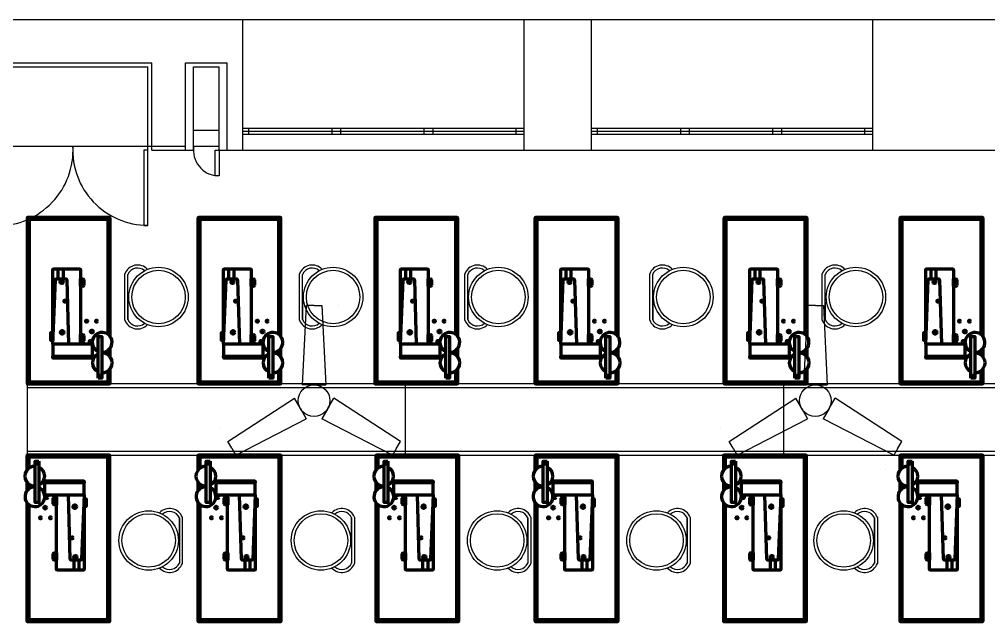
# Model space of a CAD drawing. Header units: inches. Extents: x 9 to 1504, y -309 to 662.
# Drawn here: x 134.3 to 378.9, y -131.1 to 20.9 of the extents above; entities that cross this region are included whole.
import ezdxf

# ---------------------------------------------------------------- set-up
doc = ezdxf.new("R2010")
doc.units = ezdxf.units.IN
doc.header["$MEASUREMENT"] = 0
for name, color, linetype in [('center table', 30, 'Continuous'), ('chairs', 100, 'Continuous'), ('fans', 210, 'Continuous'), ('machines', 21, 'Continuous'), ('outer wall', 10, 'Continuous')]:
    doc.layers.add(name, color=color, linetype=linetype)

# ---------------------------------------------------------------- blocks, each defined once
blk = doc.blocks.new('*U22')
at = {"layer": 'fans'}
for p, q in [((-3.57, 10), (-4.57, -10)), ((-1.57, 10), (-3.57, 10)), ((-1.57, 10), (-1.57, 10)), ((-1.57, 10), (-1.57, 10)), ((-1.57, 10), (-1.57, 10)), ((-1.57, 10), (-1.57, 10)), ((-1.57, 10), (0.43, 10)), ((0.43, 10), (1.43, -10)), ((4.57, 10), (4.57, 10)), ((-1.57, -10), (-4.57, -10)), ((-1.57, -10), (1.43, -10))]:
    blk.add_line(p, q, dxfattribs=at)
blk = doc.blocks.new('*U23')
at = {"layer": 'fans', "color": 0, "linetype": 'ByBlock', "lineweight": -2, "transparency": 16777216}
blk.add_blockref('*U22', (1152.58, 51.52), dxfattribs=at)
for p, rotation in [((1138.1, 31.88), 120), ((1162.34, 29.16), 239.9999999999999)]:
    blk.add_blockref('*U22', p, dxfattribs=dict(at, rotation=rotation))
blk = doc.blocks.new('*U24')
at = {"layer": 'fans'}
for p, q in [((-3.57, 10), (-4.57, -10)), ((-1.57, 10), (-3.57, 10)), ((-1.57, 10), (-1.57, 10)), ((-1.57, 10), (-1.57, 10)), ((-1.57, 10), (-1.57, 10)), ((-1.57, 10), (-1.57, 10)), ((-1.57, 10), (0.43, 10)), ((0.43, 10), (1.43, -10)), ((4.57, 10), (4.57, 10)), ((-1.57, -10), (-4.57, -10)), ((-1.57, -10), (1.43, -10))]:
    blk.add_line(p, q, dxfattribs=at)
blk = doc.blocks.new('*U25')
at = {"layer": 'fans', "color": 0, "linetype": 'ByBlock', "lineweight": -2, "transparency": 16777216}
blk.add_blockref('*U24', (1152.58, 51.52), dxfattribs=at)
for p, rotation in [((1138.1, 31.88), 120), ((1162.34, 29.16), 239.9999999999999)]:
    blk.add_blockref('*U24', p, dxfattribs=dict(at, rotation=rotation))

msp = doc.modelspace()

# ---------------------------------------------------------------- linework, layer by layer
at = {"layer": 'center table'}
for p, q in [((709.19, -71.06), (136.19, -71.06)), ((136.19, -71.06), (136.19, -89.06)), ((709.19, -72.06), (136.19, -72.06)), ((231.69, -89.06), (231.69, -71.06)), ((327.19, -89.06), (327.19, -71.06)), ((136.19, -88.06), (709.19, -88.06)), ((136.19, -89.06), (709.19, -89.06))]:
    msp.add_line(p, q, dxfattribs=at)
at = {"layer": 'chairs', "linetype": 'ByBlock'}
for p, q in [((160.89, -54.98), (160.89, -43.3)), ((161.64, -54.83), (161.64, -43.44)), ((204.96, -54.98), (204.96, -43.3)), ((205.71, -54.83), (205.71, -43.44)), ((246.68, -54.98), (246.68, -43.3)), ((247.43, -54.83), (247.43, -43.44)), ((293.37, -54.98), (293.37, -43.3)), ((294.12, -54.83), (294.12, -43.44)), ((336.93, -54.98), (336.93, -43.3)), ((337.68, -54.83), (337.68, -43.44)), ((161.64, -50.42), (161.64, -54.83)), ((205.71, -50.42), (205.71, -54.83)), ((247.43, -50.42), (247.43, -54.83)), ((294.12, -50.42), (294.12, -54.83)), ((337.68, -50.42), (337.68, -54.83)), ((174.64, -109.32), (174.64, -104.9)), ((174.64, -104.9), (174.64, -116.29)), ((175.39, -104.76), (175.39, -116.44)), ((218.12, -109.32), (218.12, -104.9)), ((218.12, -104.9), (218.12, -116.29)), ((218.87, -104.76), (218.87, -116.44)), ((262.61, -109.32), (262.61, -104.9)), ((262.61, -104.9), (262.61, -116.29)), ((263.36, -104.76), (263.36, -116.44)), ((302.83, -109.32), (302.83, -104.9)), ((302.83, -104.9), (302.83, -116.29)), ((303.58, -104.76), (303.58, -116.44)), ((350.09, -109.32), (350.09, -104.9)), ((350.09, -104.9), (350.09, -116.29)), ((350.84, -104.76), (350.84, -116.44))]:
    msp.add_line(p, q, dxfattribs=at)
for centre, radius in [((169.39, -49.14), 7.5), ((169.39, -49.14), 6.75), ((213.46, -49.14), 7.5), ((213.46, -49.14), 6.75), ((255.17, -49.14), 7.5), ((255.17, -49.14), 6.75), ((301.86, -49.14), 7.5), ((301.86, -49.14), 6.75), ((345.43, -49.14), 7.5), ((345.43, -49.14), 6.75), ((166.89, -110.6), 7.5), ((166.89, -110.6), 6.75), ((210.38, -110.6), 7.5), ((210.38, -110.6), 6.75), ((254.87, -110.6), 7.5), ((254.87, -110.6), 6.75), ((295.08, -110.6), 7.5), ((295.08, -110.6), 6.75), ((342.34, -110.6), 7.5), ((342.34, -110.6), 6.75)]:
    msp.add_circle(centre, radius, dxfattribs=at)
for centre, radius, start, end in [((164.11, -44.51), 3.44, 43.0339, 159.2895), ((208.17, -44.51), 3.44, 43.0339, 159.2895), ((249.89, -44.51), 3.44, 43.0339, 159.2895), ((296.58, -44.51), 3.44, 43.0339, 159.2895), ((340.14, -44.51), 3.44, 43.0339, 159.2895), ((164.11, -44.51), 2.69, 48.4095, 156.5401), ((208.17, -44.51), 2.69, 48.4095, 156.5401), ((249.89, -44.51), 2.69, 48.4095, 156.5401), ((296.58, -44.51), 2.69, 48.4095, 156.5401), ((340.14, -44.51), 2.69, 48.4095, 156.5401), ((164.11, -53.76), 3.44, 200.7105, 316.9661), ((164.11, -53.76), 2.69, 203.4599, 311.5905), ((208.17, -53.76), 3.44, 200.7105, 316.9661), ((208.17, -53.76), 2.69, 203.4599, 311.5905), ((249.89, -53.76), 3.44, 200.7105, 316.9661), ((249.89, -53.76), 2.69, 203.4599, 311.5905), ((296.58, -53.76), 3.44, 200.7105, 316.9661), ((296.58, -53.76), 2.69, 203.4599, 311.5905), ((340.14, -53.76), 3.44, 200.7105, 316.9661), ((340.14, -53.76), 2.69, 203.4599, 311.5905), ((172.18, -105.97), 3.44, 20.7105, 136.9661), ((215.66, -105.97), 3.44, 20.7105, 136.9661), ((260.15, -105.97), 3.44, 20.7105, 136.9661), ((300.37, -105.97), 3.44, 20.7105, 136.9661), ((347.62, -105.97), 3.44, 20.7105, 136.9661), ((172.18, -105.97), 2.69, 23.4599, 131.5905), ((215.66, -105.97), 2.69, 23.4599, 131.5905), ((260.15, -105.97), 2.69, 23.4599, 131.5905), ((300.37, -105.97), 2.69, 23.4599, 131.5905), ((347.62, -105.97), 2.69, 23.4599, 131.5905), ((172.18, -115.22), 3.44, 223.0339, 339.2895), ((172.18, -115.22), 2.69, 228.4095, 336.5401), ((215.66, -115.22), 3.44, 223.0339, 339.2895), ((215.66, -115.22), 2.69, 228.4095, 336.5401), ((260.15, -115.22), 3.44, 223.0339, 339.2895), ((260.15, -115.22), 2.69, 228.4095, 336.5401), ((300.37, -115.22), 3.44, 223.0339, 339.2895), ((300.37, -115.22), 2.69, 228.4095, 336.5401), ((347.62, -115.22), 3.44, 223.0339, 339.2895), ((347.62, -115.22), 2.69, 228.4095, 336.5401)]:
    msp.add_arc(centre, radius, start, end, dxfattribs=at)
at = {"layer": 'fans'}
for centre in [(208.65, -75.31), (335.19, -75.31)]:
    msp.add_circle(centre, 4, dxfattribs=at)
at = {"layer": 'machines', "linetype": 'ByBlock', "lineweight": 100}
for p, q in [((144, -42.06), (144, -44.56)), ((145.28, -42.05), (145.28, -44.56)), ((187.09, -42.06), (187.09, -44.56)), ((188.37, -42.05), (188.37, -44.56)), ((231.75, -42.06), (231.75, -44.56)), ((233.03, -42.05), (233.03, -44.56)), ((272.21, -42.06), (272.21, -44.56)), ((273.49, -42.05), (273.49, -44.56)), ((319.92, -42.06), (319.92, -44.56)), ((321.2, -42.05), (321.2, -44.56)), ((364.33, -42.06), (364.33, -44.56)), ((365.61, -42.05), (365.61, -44.56)), ((143.31, -45.45), (143.09, -45.48)), ((143.09, -45.7), (143.09, -45.48)), ((143.09, -45.7), (143.31, -45.7)), ((149.68, -44.56), (150.3, -44.56)), ((149.68, -46.44), (149.68, -44.56)), ((149.68, -44.76), (150.1, -44.76)), ((150.1, -46.24), (149.68, -46.24)), ((150.3, -46.44), (149.68, -46.44)), ((150.35, -45.01), (150.35, -45.99)), ((150.55, -44.81), (150.55, -46.19)), ((186.41, -45.45), (186.18, -45.48)), ((186.18, -45.7), (186.18, -45.48)), ((186.18, -45.7), (186.41, -45.7)), ((192.77, -44.56), (193.39, -44.56)), ((192.77, -46.44), (192.77, -44.56)), ((192.77, -44.76), (193.19, -44.76)), ((193.19, -46.24), (192.77, -46.24)), ((193.39, -46.44), (192.77, -46.44)), ((193.44, -45.01), (193.44, -45.99)), ((193.64, -44.81), (193.64, -46.19)), ((231.07, -45.45), (230.85, -45.48)), ((230.85, -45.7), (230.85, -45.48)), ((230.85, -45.7), (231.07, -45.7)), ((237.44, -44.56), (238.06, -44.56)), ((237.44, -46.44), (237.44, -44.56)), ((237.44, -44.76), (237.86, -44.76)), ((237.86, -46.24), (237.44, -46.24)), ((238.06, -46.44), (237.44, -46.44)), ((238.11, -45.01), (238.11, -45.99)), ((238.31, -44.81), (238.31, -46.19)), ((271.53, -45.45), (271.31, -45.48)), ((271.31, -45.7), (271.31, -45.48)), ((271.31, -45.7), (271.53, -45.7)), ((277.9, -44.56), (278.51, -44.56)), ((277.9, -46.44), (277.9, -44.56)), ((277.9, -44.76), (278.31, -44.76)), ((278.31, -46.24), (277.9, -46.24)), ((278.51, -46.44), (277.9, -46.44)), ((278.56, -45.01), (278.56, -45.99)), ((278.76, -44.81), (278.76, -46.19)), ((319.24, -45.45), (319.02, -45.48)), ((319.02, -45.7), (319.02, -45.48)), ((319.02, -45.7), (319.24, -45.7)), ((325.61, -44.56), (326.23, -44.56)), ((325.61, -46.44), (325.61, -44.56)), ((325.61, -44.76), (326.03, -44.76)), ((326.03, -46.24), (325.61, -46.24)), ((326.23, -46.44), (325.61, -46.44)), ((326.28, -45.01), (326.28, -45.99)), ((326.48, -44.81), (326.48, -46.19)), ((363.65, -45.45), (363.43, -45.48)), ((363.43, -45.7), (363.43, -45.48)), ((363.43, -45.7), (363.65, -45.7)), ((370.02, -44.56), (370.63, -44.56)), ((370.02, -46.44), (370.02, -44.56)), ((370.02, -44.76), (370.43, -44.76)), ((370.43, -46.24), (370.02, -46.24)), ((370.63, -46.44), (370.02, -46.44)), ((370.68, -45.01), (370.68, -45.99)), ((370.88, -44.81), (370.88, -46.19)), ((149.68, -58.58), (150.3, -58.58)), ((149.68, -60.46), (149.68, -58.58)), ((192.77, -58.58), (193.39, -58.58)), ((192.77, -60.46), (192.77, -58.58)), ((237.44, -58.58), (238.06, -58.58)), ((237.44, -60.46), (237.44, -58.58)), ((277.9, -58.58), (278.51, -58.58)), ((277.9, -60.46), (277.9, -58.58)), ((325.61, -58.58), (326.23, -58.58)), ((325.61, -60.46), (325.61, -58.58)), ((370.02, -58.58), (370.63, -58.58)), ((370.02, -60.46), (370.02, -58.58)), ((149.68, -58.78), (150.1, -58.78)), ((150.1, -60.26), (149.68, -60.26)), ((150.3, -60.46), (149.68, -60.46)), ((150.35, -59.03), (150.35, -60.01)), ((150.55, -58.83), (150.55, -60.21)), ((192.77, -58.78), (193.19, -58.78)), ((193.19, -60.26), (192.77, -60.26)), ((193.39, -60.46), (192.77, -60.46)), ((193.44, -59.03), (193.44, -60.01)), ((193.64, -58.83), (193.64, -60.21)), ((237.44, -58.78), (237.86, -58.78)), ((237.86, -60.26), (237.44, -60.26)), ((238.06, -60.46), (237.44, -60.46)), ((238.11, -59.03), (238.11, -60.01)), ((238.31, -58.83), (238.31, -60.21)), ((277.9, -58.78), (278.31, -58.78)), ((278.31, -60.26), (277.9, -60.26)), ((278.51, -60.46), (277.9, -60.46)), ((278.56, -59.03), (278.56, -60.01)), ((278.76, -58.83), (278.76, -60.21)), ((325.61, -58.78), (326.03, -58.78)), ((326.03, -60.26), (325.61, -60.26)), ((326.23, -60.46), (325.61, -60.46)), ((326.28, -59.03), (326.28, -60.01)), ((326.48, -58.83), (326.48, -60.21)), ((370.02, -58.78), (370.43, -58.78)), ((370.43, -60.26), (370.02, -60.26)), ((370.63, -60.46), (370.02, -60.46)), ((370.68, -59.03), (370.68, -60.01)), ((370.88, -58.83), (370.88, -60.21)), ((142.78, -101.32), (142.78, -99.93)), ((142.98, -101.12), (142.98, -100.13)), ((143.03, -99.68), (143.64, -99.68)), ((143.23, -99.88), (143.64, -99.88)), ((143.64, -99.68), (143.64, -101.57)), ((185.97, -101.32), (185.97, -99.93)), ((186.17, -101.12), (186.17, -100.13)), ((186.22, -99.68), (186.84, -99.68)), ((186.42, -99.88), (186.84, -99.88)), ((186.84, -99.68), (186.84, -101.57)), ((230.87, -101.32), (230.87, -99.93)), ((231.07, -101.12), (231.07, -100.13)), ((231.12, -99.68), (231.74, -99.68)), ((231.32, -99.88), (231.74, -99.88)), ((231.74, -99.68), (231.74, -101.57)), ((271.05, -101.32), (271.05, -99.93)), ((271.25, -101.12), (271.25, -100.13)), ((271.3, -99.68), (271.92, -99.68)), ((271.5, -99.88), (271.92, -99.88)), ((271.92, -99.68), (271.92, -101.57)), ((318.61, -101.32), (318.61, -99.93)), ((318.81, -101.12), (318.81, -100.13)), ((318.86, -99.68), (319.48, -99.68)), ((319.06, -99.88), (319.48, -99.88)), ((319.48, -99.68), (319.48, -101.57)), ((363.15, -101.32), (363.15, -99.93)), ((363.35, -101.12), (363.35, -100.13)), ((363.4, -99.68), (364.02, -99.68)), ((363.6, -99.88), (364.02, -99.88)), ((364.02, -99.68), (364.02, -101.57)), ((143.64, -101.57), (143.03, -101.57)), ((143.64, -101.37), (143.23, -101.37)), ((186.84, -101.57), (186.22, -101.57)), ((186.84, -101.37), (186.42, -101.37)), ((231.74, -101.57), (231.12, -101.57)), ((231.74, -101.37), (231.32, -101.37)), ((271.92, -101.57), (271.3, -101.57)), ((271.92, -101.37), (271.5, -101.37)), ((319.48, -101.57), (318.86, -101.57)), ((319.48, -101.37), (319.06, -101.37)), ((364.02, -101.57), (363.4, -101.57)), ((364.02, -101.37), (363.6, -101.37)), ((142.78, -115.33), (142.78, -113.95)), ((142.98, -115.13), (142.98, -114.15)), ((143.03, -113.7), (143.64, -113.7)), ((143.23, -113.9), (143.64, -113.9)), ((143.64, -113.7), (143.64, -115.58)), ((150.23, -114.44), (150.01, -114.44)), ((150.01, -114.7), (150.23, -114.67)), ((150.23, -114.44), (150.23, -114.67)), ((185.97, -115.33), (185.97, -113.95)), ((186.17, -115.13), (186.17, -114.15)), ((186.22, -113.7), (186.84, -113.7)), ((186.42, -113.9), (186.84, -113.9)), ((186.84, -113.7), (186.84, -115.58)), ((193.43, -114.44), (193.21, -114.44)), ((193.21, -114.7), (193.43, -114.67)), ((193.43, -114.44), (193.43, -114.67)), ((230.87, -115.33), (230.87, -113.95)), ((231.07, -115.13), (231.07, -114.15)), ((231.12, -113.7), (231.74, -113.7)), ((231.32, -113.9), (231.74, -113.9)), ((231.74, -113.7), (231.74, -115.58)), ((238.33, -114.44), (238.1, -114.44)), ((238.1, -114.7), (238.33, -114.67)), ((238.33, -114.44), (238.33, -114.67)), ((271.05, -115.33), (271.05, -113.95)), ((271.25, -115.13), (271.25, -114.15)), ((271.3, -113.7), (271.92, -113.7)), ((271.5, -113.9), (271.92, -113.9)), ((271.92, -113.7), (271.92, -115.58)), ((278.51, -114.44), (278.29, -114.44)), ((278.29, -114.7), (278.51, -114.67)), ((278.51, -114.44), (278.51, -114.67)), ((318.61, -115.33), (318.61, -113.95)), ((318.81, -115.13), (318.81, -114.15)), ((318.86, -113.7), (319.48, -113.7)), ((319.06, -113.9), (319.48, -113.9)), ((319.48, -113.7), (319.48, -115.58)), ((326.07, -114.44), (325.84, -114.44)), ((325.84, -114.7), (326.07, -114.67)), ((326.07, -114.44), (326.07, -114.67)), ((363.15, -115.33), (363.15, -113.95)), ((363.35, -115.13), (363.35, -114.15)), ((363.4, -113.7), (364.02, -113.7)), ((363.6, -113.9), (364.02, -113.9)), ((364.02, -113.7), (364.02, -115.58)), ((370.61, -114.44), (370.39, -114.44)), ((370.39, -114.7), (370.61, -114.67)), ((370.61, -114.44), (370.61, -114.67)), ((143.64, -115.58), (143.03, -115.58)), ((143.64, -115.38), (143.23, -115.38)), ((148.05, -118.1), (148.05, -115.59)), ((149.33, -118.09), (149.33, -115.59)), ((186.84, -115.58), (186.22, -115.58)), ((186.84, -115.38), (186.42, -115.38)), ((191.24, -118.1), (191.24, -115.59)), ((192.52, -118.09), (192.52, -115.59)), ((231.74, -115.58), (231.12, -115.58)), ((231.74, -115.38), (231.32, -115.38)), ((236.14, -118.1), (236.14, -115.59)), ((237.42, -118.09), (237.42, -115.59)), ((271.92, -115.58), (271.3, -115.58)), ((271.92, -115.38), (271.5, -115.38)), ((276.33, -118.1), (276.33, -115.59)), ((277.61, -118.09), (277.61, -115.59)), ((319.48, -115.58), (318.86, -115.58)), ((319.48, -115.38), (319.06, -115.38)), ((323.88, -118.1), (323.88, -115.59)), ((325.16, -118.09), (325.16, -115.59)), ((364.02, -115.58), (363.4, -115.58)), ((364.02, -115.38), (363.6, -115.38)), ((368.43, -118.1), (368.43, -115.59)), ((369.71, -118.09), (369.71, -115.59))]:
    msp.add_line(p, q, dxfattribs=at)
for points in [[(157.19, -59.16), (157.19, -29.31, 0.414214), (156.94, -29.06), (136.44, -29.06, 0.414214), (136.19, -29.31), (136.19, -70.81, 0.414214), (136.44, -71.06), (156.94, -71.06, 0.414214), (157.19, -70.81), (157.19, -67.25)], [(200.29, -59.16), (200.29, -29.31, 0.414214), (200.04, -29.06), (179.54, -29.06, 0.414214), (179.29, -29.31), (179.29, -70.81, 0.414214), (179.54, -71.06), (200.04, -71.06, 0.414214), (200.29, -70.81), (200.29, -67.25)], [(244.95, -59.16), (244.95, -29.31, 0.414214), (244.7, -29.06), (224.2, -29.06, 0.414214), (223.95, -29.31), (223.95, -70.81, 0.414214), (224.2, -71.06), (244.7, -71.06, 0.414214), (244.95, -70.81), (244.95, -67.25)], [(285.41, -59.16), (285.41, -29.31, 0.414214), (285.16, -29.06), (264.66, -29.06, 0.414214), (264.41, -29.31), (264.41, -70.81, 0.414214), (264.66, -71.06), (285.16, -71.06, 0.414214), (285.41, -70.81), (285.41, -67.25)], [(333.12, -59.16), (333.12, -29.31, 0.414214), (332.87, -29.06), (312.37, -29.06, 0.414214), (312.12, -29.31), (312.12, -70.81, 0.414214), (312.37, -71.06), (332.87, -71.06, 0.414214), (333.12, -70.81), (333.12, -67.25)], [(377.53, -59.16), (377.53, -29.31, 0.414214), (377.28, -29.06), (356.78, -29.06, 0.414214), (356.53, -29.31), (356.53, -70.81, 0.414214), (356.78, -71.06), (377.28, -71.06, 0.414214), (377.53, -70.81), (377.53, -67.25)], [(156.69, -58.63), (156.69, -29.81, 0.414214), (156.44, -29.56), (136.94, -29.56, 0.414214), (136.69, -29.81), (136.69, -70.31, 0.414214), (136.94, -70.56), (156.44, -70.56, 0.414214), (156.69, -70.31), (156.69, -67.76)], [(199.79, -58.63), (199.79, -29.81, 0.414214), (199.54, -29.56), (180.04, -29.56, 0.414214), (179.79, -29.81), (179.79, -70.31, 0.414214), (180.04, -70.56), (199.54, -70.56, 0.414214), (199.79, -70.31), (199.79, -67.76)], [(244.45, -58.63), (244.45, -29.81, 0.414214), (244.2, -29.56), (224.7, -29.56, 0.414214), (224.45, -29.81), (224.45, -70.31, 0.414214), (224.7, -70.56), (244.2, -70.56, 0.414214), (244.45, -70.31), (244.45, -67.76)], [(284.91, -58.63), (284.91, -29.81, 0.414214), (284.66, -29.56), (265.16, -29.56, 0.414214), (264.91, -29.81), (264.91, -70.31, 0.414214), (265.16, -70.56), (284.66, -70.56, 0.414214), (284.91, -70.31), (284.91, -67.76)], [(332.62, -58.63), (332.62, -29.81, 0.414214), (332.37, -29.56), (312.87, -29.56, 0.414214), (312.62, -29.81), (312.62, -70.31, 0.414214), (312.87, -70.56), (332.37, -70.56, 0.414214), (332.62, -70.31), (332.62, -67.76)], [(377.03, -58.63), (377.03, -29.81, 0.414214), (376.78, -29.56), (357.28, -29.56, 0.414214), (357.03, -29.81), (357.03, -70.31, 0.414214), (357.28, -70.56), (376.78, -70.56, 0.414214), (377.03, -70.31), (377.03, -67.76)], [(136.13, -100.98), (136.13, -130.84, 0.414214), (136.38, -131.09), (156.88, -131.09, 0.414214), (157.13, -130.84), (157.13, -89.34, 0.414214), (156.88, -89.09), (136.38, -89.09, 0.414214), (136.13, -89.34), (136.13, -92.9)], [(136.63, -101.51), (136.63, -130.34, 0.414214), (136.88, -130.59), (156.38, -130.59, 0.414214), (156.63, -130.34), (156.63, -89.84, 0.414214), (156.38, -89.59), (136.88, -89.59, 0.414214), (136.63, -89.84), (136.63, -92.38)], [(179.32, -100.98), (179.32, -130.84, 0.414214), (179.57, -131.09), (200.07, -131.09, 0.414214), (200.32, -130.84), (200.32, -89.34, 0.414214), (200.07, -89.09), (179.57, -89.09, 0.414214), (179.32, -89.34), (179.32, -92.9)], [(179.82, -101.51), (179.82, -130.34, 0.414214), (180.07, -130.59), (199.57, -130.59, 0.414214), (199.82, -130.34), (199.82, -89.84, 0.414214), (199.57, -89.59), (180.07, -89.59, 0.414214), (179.82, -89.84), (179.82, -92.38)], [(224.22, -100.98), (224.22, -130.84, 0.414214), (224.47, -131.09), (244.97, -131.09, 0.414214), (245.22, -130.84), (245.22, -89.34, 0.414214), (244.97, -89.09), (224.47, -89.09, 0.414214), (224.22, -89.34), (224.22, -92.9)], [(224.72, -101.51), (224.72, -130.34, 0.414214), (224.97, -130.59), (244.47, -130.59, 0.414214), (244.72, -130.34), (244.72, -89.84, 0.414214), (244.47, -89.59), (224.97, -89.59, 0.414214), (224.72, -89.84), (224.72, -92.38)], [(264.41, -100.98), (264.41, -130.84, 0.414214), (264.66, -131.09), (285.16, -131.09, 0.414214), (285.41, -130.84), (285.41, -89.34, 0.414214), (285.16, -89.09), (264.66, -89.09, 0.414214), (264.41, -89.34), (264.41, -92.9)], [(264.91, -101.51), (264.91, -130.34, 0.414214), (265.16, -130.59), (284.66, -130.59, 0.414214), (284.91, -130.34), (284.91, -89.84, 0.414214), (284.66, -89.59), (265.16, -89.59, 0.414214), (264.91, -89.84), (264.91, -92.38)], [(311.96, -100.98), (311.96, -130.84, 0.414214), (312.21, -131.09), (332.71, -131.09, 0.414214), (332.96, -130.84), (332.96, -89.34, 0.414214), (332.71, -89.09), (312.21, -89.09, 0.414214), (311.96, -89.34), (311.96, -92.9)], [(312.46, -101.51), (312.46, -130.34, 0.414214), (312.71, -130.59), (332.21, -130.59, 0.414214), (332.46, -130.34), (332.46, -89.84, 0.414214), (332.21, -89.59), (312.71, -89.59, 0.414214), (312.46, -89.84), (312.46, -92.38)], [(356.51, -100.98), (356.51, -130.84, 0.414214), (356.76, -131.09), (377.26, -131.09, 0.414214), (377.51, -130.84), (377.51, -89.34, 0.414214), (377.26, -89.09), (356.76, -89.09, 0.414214), (356.51, -89.34), (356.51, -92.9)], [(357.01, -101.51), (357.01, -130.34, 0.414214), (357.26, -130.59), (376.76, -130.59, 0.414214), (377.01, -130.34), (377.01, -89.84, 0.414214), (376.76, -89.59), (357.26, -89.59, 0.414214), (357.01, -89.84), (357.01, -92.38)]]:
    msp.add_lwpolyline(points, format="xyb", dxfattribs=at)
for points in [[(142.69, -61.06), (142.69, -42.31, -0.414214), (142.94, -42.06), (149.44, -42.06, -0.414214), (149.69, -42.31), (149.69, -61.06)], [(185.79, -61.06), (185.79, -42.31, -0.414214), (186.04, -42.06), (192.54, -42.06, -0.414214), (192.79, -42.31), (192.79, -61.06)], [(230.45, -61.06), (230.45, -42.31, -0.414214), (230.7, -42.06), (237.2, -42.06, -0.414214), (237.45, -42.31), (237.45, -61.06)], [(270.91, -61.06), (270.91, -42.31, -0.414214), (271.16, -42.06), (277.66, -42.06, -0.414214), (277.91, -42.31), (277.91, -61.06)], [(318.62, -61.06), (318.62, -42.31, -0.414214), (318.87, -42.06), (325.37, -42.06, -0.414214), (325.62, -42.31), (325.62, -61.06)], [(363.03, -61.06), (363.03, -42.31, -0.414214), (363.28, -42.06), (369.78, -42.06, -0.414214), (370.03, -42.31), (370.03, -61.06)], [(142.69, -61.06), (143.34, -44.8, -0.402601), (143.59, -44.56), (145.96, -44.56, -0.405445), (146.21, -44.8), (146.69, -61.06)], [(185.79, -61.06), (186.43, -44.8, -0.402601), (186.68, -44.56), (189.05, -44.56, -0.405445), (189.3, -44.8), (189.79, -61.06)], [(230.45, -61.06), (231.1, -44.8, -0.402601), (231.35, -44.56), (233.72, -44.56, -0.405445), (233.97, -44.8), (234.45, -61.06)], [(270.91, -61.06), (271.56, -44.8, -0.402601), (271.81, -44.56), (274.17, -44.56, -0.405445), (274.42, -44.8), (274.91, -61.06)], [(318.62, -61.06), (319.27, -44.8, -0.402601), (319.52, -44.56), (321.88, -44.56, -0.405445), (322.13, -44.8), (322.62, -61.06)], [(363.03, -61.06), (363.68, -44.8, -0.402601), (363.93, -44.56), (366.29, -44.56, -0.405445), (366.54, -44.8), (367.03, -61.06)], [(142.69, -61.06), (142.69, -64.06), (152.69, -64.06), (152.69, -61.31, 0.414214), (152.44, -61.06)], [(185.79, -61.06), (185.79, -64.06), (195.79, -64.06), (195.79, -61.31, 0.414214), (195.54, -61.06)], [(230.45, -61.06), (230.45, -64.06), (240.45, -64.06), (240.45, -61.31, 0.414214), (240.2, -61.06)], [(270.91, -61.06), (270.91, -64.06), (280.91, -64.06), (280.91, -61.31, 0.414214), (280.66, -61.06)], [(318.62, -61.06), (318.62, -64.06), (328.62, -64.06), (328.62, -61.31, 0.414214), (328.37, -61.06)], [(363.03, -61.06), (363.03, -64.06), (373.03, -64.06), (373.03, -61.31, 0.414214), (372.78, -61.06)], [(152.69, -64.06), (152.69, -64.37, -0.414214), (152.44, -64.62), (142.97, -64.62, -0.414214), (142.72, -64.37), (142.72, -64.06)], [(195.79, -64.06), (195.79, -64.37, -0.414214), (195.54, -64.62), (186.07, -64.62, -0.414214), (185.82, -64.37), (185.82, -64.06)], [(240.45, -64.06), (240.45, -64.37, -0.414214), (240.2, -64.62), (230.73, -64.62, -0.414214), (230.48, -64.37), (230.48, -64.06)], [(280.91, -64.06), (280.91, -64.37, -0.414214), (280.66, -64.62), (271.19, -64.62, -0.414214), (270.94, -64.37), (270.94, -64.06)], [(328.62, -64.06), (328.62, -64.37, -0.414214), (328.37, -64.62), (318.9, -64.62, -0.414214), (318.65, -64.37), (318.65, -64.06)], [(373.03, -64.06), (373.03, -64.37, -0.414214), (372.78, -64.62), (363.31, -64.62, -0.414214), (363.06, -64.37), (363.06, -64.06)], [(140.63, -96.09), (140.63, -95.77, -0.414214), (140.88, -95.52), (150.35, -95.52, -0.414214), (150.6, -95.77), (150.6, -96.09)], [(150.63, -99.09), (150.63, -96.09), (140.63, -96.09), (140.63, -98.84, 0.414214), (140.88, -99.09)], [(183.82, -96.09), (183.82, -95.77, -0.414214), (184.07, -95.52), (193.54, -95.52, -0.414214), (193.79, -95.77), (193.79, -96.09)], [(193.82, -99.09), (193.82, -96.09), (183.82, -96.09), (183.82, -98.84, 0.414214), (184.07, -99.09)], [(228.72, -96.09), (228.72, -95.77, -0.414214), (228.97, -95.52), (238.44, -95.52, -0.414214), (238.69, -95.77), (238.69, -96.09)], [(238.72, -99.09), (238.72, -96.09), (228.72, -96.09), (228.72, -98.84, 0.414214), (228.97, -99.09)], [(268.91, -96.09), (268.91, -95.77, -0.414214), (269.16, -95.52), (278.63, -95.52, -0.414214), (278.88, -95.77), (278.88, -96.09)], [(278.91, -99.09), (278.91, -96.09), (268.91, -96.09), (268.91, -98.84, 0.414214), (269.16, -99.09)], [(316.46, -96.09), (316.46, -95.77, -0.414214), (316.71, -95.52), (326.18, -95.52, -0.414214), (326.43, -95.77), (326.43, -96.09)], [(326.46, -99.09), (326.46, -96.09), (316.46, -96.09), (316.46, -98.84, 0.414214), (316.71, -99.09)], [(361.01, -96.09), (361.01, -95.77, -0.414214), (361.26, -95.52), (370.73, -95.52, -0.414214), (370.98, -95.77), (370.98, -96.09)], [(371.01, -99.09), (371.01, -96.09), (361.01, -96.09), (361.01, -98.84, 0.414214), (361.26, -99.09)], [(150.63, -99.09), (150.63, -117.84, -0.414214), (150.38, -118.09), (143.88, -118.09, -0.414214), (143.63, -117.84), (143.63, -99.09)], [(150.63, -99.09), (149.98, -115.35, -0.402601), (149.73, -115.59), (147.37, -115.59, -0.405445), (147.12, -115.34), (146.63, -99.09)], [(193.82, -99.09), (193.82, -117.84, -0.414214), (193.57, -118.09), (187.07, -118.09, -0.414214), (186.82, -117.84), (186.82, -99.09)], [(193.82, -99.09), (193.18, -115.35, -0.402601), (192.93, -115.59), (190.56, -115.59, -0.405445), (190.31, -115.34), (189.82, -99.09)], [(238.72, -99.09), (238.72, -117.84, -0.414214), (238.47, -118.09), (231.97, -118.09, -0.414214), (231.72, -117.84), (231.72, -99.09)], [(238.72, -99.09), (238.08, -115.35, -0.402601), (237.83, -115.59), (235.46, -115.59, -0.405445), (235.21, -115.34), (234.72, -99.09)], [(278.91, -99.09), (278.91, -117.84, -0.414214), (278.66, -118.09), (272.16, -118.09, -0.414214), (271.91, -117.84), (271.91, -99.09)], [(278.91, -99.09), (278.26, -115.35, -0.402601), (278.01, -115.59), (275.65, -115.59, -0.405445), (275.4, -115.34), (274.91, -99.09)], [(326.46, -99.09), (326.46, -117.84, -0.414214), (326.21, -118.09), (319.71, -118.09, -0.414214), (319.46, -117.84), (319.46, -99.09)], [(326.46, -99.09), (325.82, -115.35, -0.402601), (325.57, -115.59), (323.2, -115.59, -0.405445), (322.95, -115.34), (322.46, -99.09)], [(371.01, -99.09), (371.01, -117.84, -0.414214), (370.76, -118.09), (364.26, -118.09, -0.414214), (364.01, -117.84), (364.01, -99.09)], [(371.01, -99.09), (370.36, -115.35, -0.402601), (370.11, -115.59), (367.75, -115.59, -0.405445), (367.5, -115.34), (367.01, -99.09)]]:
    msp.add_lwpolyline(points, format="xyb", close=True, dxfattribs=at)
for points in [[(142.69, -58.1), (142.69, -60.09), (142.21, -60.09), (142.21, -58.1)], [(185.78, -58.1), (185.78, -60.09), (185.3, -60.09), (185.3, -58.1)], [(230.45, -58.1), (230.45, -60.09), (229.97, -60.09), (229.97, -58.1)], [(270.9, -58.1), (270.9, -60.09), (270.42, -60.09), (270.42, -58.1)], [(318.62, -58.1), (318.62, -60.09), (318.14, -60.09), (318.14, -58.1)], [(363.02, -58.1), (363.02, -60.09), (362.54, -60.09), (362.54, -58.1)], [(142.69, -58.73), (142.69, -59.94), (142.25, -59.94), (142.25, -58.73)], [(154.11, -69.6), (154.11, -59.1), (155.11, -59.1), (155.11, -69.6)], [(154.11, -69.6), (154.11, -59.1), (155.11, -59.1), (155.11, -69.6)], [(185.78, -58.73), (185.78, -59.94), (185.34, -59.94), (185.34, -58.73)], [(197.2, -69.6), (197.2, -59.1), (198.2, -59.1), (198.2, -69.6)], [(197.2, -69.6), (197.2, -59.1), (198.2, -59.1), (198.2, -69.6)], [(230.45, -58.73), (230.45, -59.94), (230, -59.94), (230, -58.73)], [(241.87, -69.6), (241.87, -59.1), (242.87, -59.1), (242.87, -69.6)], [(241.87, -69.6), (241.87, -59.1), (242.87, -59.1), (242.87, -69.6)], [(270.9, -58.73), (270.9, -59.94), (270.46, -59.94), (270.46, -58.73)], [(282.33, -69.6), (282.33, -59.1), (283.33, -59.1), (283.33, -69.6)], [(282.33, -69.6), (282.33, -59.1), (283.33, -59.1), (283.33, -69.6)], [(318.62, -58.73), (318.62, -59.94), (318.17, -59.94), (318.17, -58.73)], [(330.04, -69.6), (330.04, -59.1), (331.04, -59.1), (331.04, -69.6)], [(330.04, -69.6), (330.04, -59.1), (331.04, -59.1), (331.04, -69.6)], [(363.02, -58.73), (363.02, -59.94), (362.58, -59.94), (362.58, -58.73)], [(374.45, -69.6), (374.45, -59.1), (375.45, -59.1), (375.45, -69.6)], [(374.45, -69.6), (374.45, -59.1), (375.45, -59.1), (375.45, -69.6)], [(139.21, -90.55), (139.21, -101.05), (138.21, -101.05), (138.21, -90.55)], [(139.21, -90.55), (139.21, -101.05), (138.21, -101.05), (138.21, -90.55)], [(182.41, -90.55), (182.41, -101.05), (181.41, -101.05), (181.41, -90.55)], [(182.41, -90.55), (182.41, -101.05), (181.41, -101.05), (181.41, -90.55)], [(227.31, -90.55), (227.31, -101.05), (226.31, -101.05), (226.31, -90.55)], [(227.31, -90.55), (227.31, -101.05), (226.31, -101.05), (226.31, -90.55)], [(267.49, -90.55), (267.49, -101.05), (266.49, -101.05), (266.49, -90.55)], [(267.49, -90.55), (267.49, -101.05), (266.49, -101.05), (266.49, -90.55)], [(315.05, -90.55), (315.05, -101.05), (314.05, -101.05), (314.05, -90.55)], [(315.05, -90.55), (315.05, -101.05), (314.05, -101.05), (314.05, -90.55)], [(359.59, -90.55), (359.59, -101.05), (358.59, -101.05), (358.59, -90.55)], [(359.59, -90.55), (359.59, -101.05), (358.59, -101.05), (358.59, -90.55)], [(150.64, -102.04), (150.64, -100.05), (151.12, -100.05), (151.12, -102.04)], [(150.64, -101.42), (150.64, -100.2), (151.08, -100.2), (151.08, -101.42)], [(193.83, -102.04), (193.83, -100.05), (194.31, -100.05), (194.31, -102.04)], [(193.83, -101.42), (193.83, -100.2), (194.27, -100.2), (194.27, -101.42)], [(238.73, -102.04), (238.73, -100.05), (239.21, -100.05), (239.21, -102.04)], [(238.73, -101.42), (238.73, -100.2), (239.17, -100.2), (239.17, -101.42)], [(278.91, -102.04), (278.91, -100.05), (279.39, -100.05), (279.39, -102.04)], [(278.91, -101.42), (278.91, -100.2), (279.36, -100.2), (279.36, -101.42)], [(326.47, -102.04), (326.47, -100.05), (326.95, -100.05), (326.95, -102.04)], [(326.47, -101.42), (326.47, -100.2), (326.91, -100.2), (326.91, -101.42)], [(371.01, -102.04), (371.01, -100.05), (371.49, -100.05), (371.49, -102.04)], [(371.01, -101.42), (371.01, -100.2), (371.46, -100.2), (371.46, -101.42)]]:
    msp.add_lwpolyline(points, close=True, dxfattribs=at)
for points in [[(156.69, -63.79), (156.69, -62.56)], [(157.19, -64.3), (157.19, -62.04)], [(199.79, -63.79), (199.79, -62.56)], [(200.29, -64.3), (200.29, -62.04)], [(244.45, -63.79), (244.45, -62.56)], [(244.95, -64.3), (244.95, -62.04)], [(284.91, -63.79), (284.91, -62.56)], [(285.41, -64.3), (285.41, -62.04)], [(332.62, -63.79), (332.62, -62.56)], [(333.12, -64.3), (333.12, -62.04)], [(377.03, -63.79), (377.03, -62.56)], [(377.53, -64.3), (377.53, -62.04)], [(136.13, -95.84), (136.13, -98.11)], [(136.63, -96.35), (136.63, -97.58)], [(179.32, -95.84), (179.32, -98.11)], [(179.82, -96.35), (179.82, -97.58)], [(224.22, -95.84), (224.22, -98.11)], [(224.72, -96.35), (224.72, -97.58)], [(264.41, -95.84), (264.41, -98.11)], [(264.91, -96.35), (264.91, -97.58)], [(311.96, -95.84), (311.96, -98.11)], [(312.46, -96.35), (312.46, -97.58)], [(356.51, -95.84), (356.51, -98.11)], [(357.01, -96.35), (357.01, -97.58)]]:
    msp.add_lwpolyline(points, dxfattribs=at)
for centre, radius in [((144.94, -45.37), 0.365), ((188.03, -45.37), 0.365), ((232.7, -45.37), 0.365), ((273.15, -45.37), 0.365), ((320.86, -45.37), 0.365), ((365.27, -45.37), 0.365), ((145.75, -50.2), 0.236), ((188.84, -50.2), 0.236), ((233.51, -50.2), 0.236), ((273.96, -50.2), 0.236), ((321.67, -50.2), 0.236), ((366.08, -50.2), 0.236), ((151.24, -55.22), 0.248), ((153.75, -55.22), 0.248), ((194.33, -55.22), 0.248), ((196.84, -55.22), 0.248), ((239, -55.22), 0.248), ((241.51, -55.22), 0.248), ((279.45, -55.22), 0.248), ((281.96, -55.22), 0.248), ((327.17, -55.22), 0.248), ((329.67, -55.22), 0.248), ((371.57, -55.22), 0.248), ((374.08, -55.22), 0.248), ((145.08, -58.06), 0.444), ((152.57, -57.83), 0.343), ((188.18, -58.06), 0.444), ((195.66, -57.83), 0.343), ((232.84, -58.06), 0.444), ((240.33, -57.83), 0.343), ((273.3, -58.06), 0.444), ((280.79, -57.83), 0.343), ((321.01, -58.06), 0.444), ((328.5, -57.83), 0.343), ((365.42, -58.06), 0.444), ((372.91, -57.83), 0.343), ((152.16, -60.4), 0.248), ((195.25, -60.4), 0.248), ((239.92, -60.4), 0.248), ((280.37, -60.4), 0.248), ((328.09, -60.4), 0.248), ((372.49, -60.4), 0.248), ((154.53, -69.1), 0.264), ((154.53, -69.1), 0.264), ((197.63, -69.1), 0.264), ((197.63, -69.1), 0.264), ((242.29, -69.1), 0.264), ((242.29, -69.1), 0.264), ((282.75, -69.1), 0.264), ((282.75, -69.1), 0.264), ((330.46, -69.1), 0.264), ((330.46, -69.1), 0.264), ((374.87, -69.1), 0.264), ((374.87, -69.1), 0.264), ((138.79, -91.04), 0.264), ((138.79, -91.04), 0.264), ((181.99, -91.04), 0.264), ((181.99, -91.04), 0.264), ((226.88, -91.04), 0.264), ((226.88, -91.04), 0.264), ((267.07, -91.04), 0.264), ((267.07, -91.04), 0.264), ((314.62, -91.04), 0.264), ((314.62, -91.04), 0.264), ((359.17, -91.04), 0.264), ((359.17, -91.04), 0.264), ((141.17, -99.75), 0.248), ((184.36, -99.75), 0.248), ((229.26, -99.75), 0.248), ((269.44, -99.75), 0.248), ((317, -99.75), 0.248), ((361.54, -99.75), 0.248), ((140.75, -102.32), 0.343), ((148.24, -102.08), 0.444), ((183.95, -102.32), 0.343), ((191.43, -102.08), 0.444), ((228.85, -102.32), 0.343), ((236.33, -102.08), 0.444), ((269.03, -102.32), 0.343), ((276.52, -102.08), 0.444), ((316.59, -102.32), 0.343), ((324.07, -102.08), 0.444), ((361.13, -102.32), 0.343), ((368.62, -102.08), 0.444), ((139.58, -104.92), 0.248), ((142.09, -104.92), 0.248), ((182.77, -104.92), 0.248), ((185.28, -104.92), 0.248), ((227.67, -104.92), 0.248), ((230.18, -104.92), 0.248), ((267.86, -104.92), 0.248), ((270.36, -104.92), 0.248), ((315.41, -104.92), 0.248), ((317.92, -104.92), 0.248), ((359.96, -104.92), 0.248), ((362.46, -104.92), 0.248), ((147.58, -109.94), 0.236), ((190.77, -109.94), 0.236), ((235.67, -109.94), 0.236), ((275.86, -109.94), 0.236), ((323.41, -109.94), 0.236), ((367.95, -109.94), 0.236), ((148.39, -114.77), 0.365), ((191.58, -114.77), 0.365), ((236.48, -114.77), 0.365), ((276.67, -114.77), 0.365), ((324.22, -114.77), 0.365), ((368.77, -114.77), 0.365)]:
    msp.add_circle(centre, radius, dxfattribs=at)
for centre, radius, start, end in [((150.1, -45.01), 0.25, 0, 90), ((150.1, -45.99), 0.25, 270, 0), ((150.3, -44.81), 0.25, 0, 90), ((150.3, -46.19), 0.25, 270, 0), ((193.19, -45.01), 0.25, 0, 90), ((193.19, -45.99), 0.25, 270, 0), ((193.39, -44.81), 0.25, 0, 90), ((193.39, -46.19), 0.25, 270, 0), ((237.86, -45.01), 0.25, 0, 90), ((237.86, -45.99), 0.25, 270, 0), ((238.06, -44.81), 0.25, 0, 90), ((238.06, -46.19), 0.25, 270, 0), ((278.31, -45.01), 0.25, 0, 90), ((278.31, -45.99), 0.25, 270, 0), ((278.51, -44.81), 0.25, 0, 90), ((278.51, -46.19), 0.25, 270, 0), ((326.03, -45.01), 0.25, 0, 90), ((326.03, -45.99), 0.25, 270, 0), ((326.23, -44.81), 0.25, 0, 90), ((326.23, -46.19), 0.25, 270, 0), ((370.43, -45.01), 0.25, 0, 90), ((370.43, -45.99), 0.25, 270, 0), ((370.63, -44.81), 0.25, 0, 90), ((370.63, -46.19), 0.25, 270, 0), ((150.3, -58.83), 0.25, 0, 90), ((155.15, -60.6), 2.5, 269.1324, 245.4718), ((193.39, -58.83), 0.25, 0, 90), ((198.24, -60.6), 2.5, 269.1324, 245.4718), ((238.06, -58.83), 0.25, 0, 90), ((242.91, -60.6), 2.5, 269.1324, 245.4718), ((278.51, -58.83), 0.25, 0, 90), ((283.36, -60.6), 2.5, 269.1324, 245.4718), ((326.23, -58.83), 0.25, 0, 90), ((331.08, -60.6), 2.5, 269.1324, 245.4718), ((370.63, -58.83), 0.25, 0, 90), ((375.48, -60.6), 2.5, 269.1324, 245.4718), ((150.1, -59.03), 0.25, 0, 90), ((150.1, -60.01), 0.25, 270, 0), ((150.3, -60.21), 0.25, 270, 0), ((193.19, -59.03), 0.25, 0, 90), ((193.19, -60.01), 0.25, 270, 0), ((193.39, -60.21), 0.25, 270, 0), ((237.86, -59.03), 0.25, 0, 90), ((237.86, -60.01), 0.25, 270, 0), ((238.06, -60.21), 0.25, 270, 0), ((278.31, -59.03), 0.25, 0, 90), ((278.31, -60.01), 0.25, 270, 0), ((278.51, -60.21), 0.25, 270, 0), ((326.03, -59.03), 0.25, 0, 90), ((326.03, -60.01), 0.25, 270, 0), ((326.23, -60.21), 0.25, 270, 0), ((370.43, -59.03), 0.25, 0, 90), ((370.43, -60.01), 0.25, 270, 0), ((370.63, -60.21), 0.25, 270, 0), ((155.18, -65.77), 2.5, 115.1747, 244.8253), ((155.18, -65.77), 2.5, 268.5457, 91.4543), ((198.27, -65.77), 2.5, 115.1747, 244.8253), ((198.27, -65.77), 2.5, 268.5457, 91.4543), ((242.93, -65.77), 2.5, 115.1747, 244.8253), ((242.93, -65.77), 2.5, 268.5457, 91.4543), ((283.39, -65.77), 2.5, 115.1747, 244.8253), ((283.39, -65.77), 2.5, 268.5457, 91.4543), ((331.1, -65.77), 2.5, 115.1747, 244.8253), ((331.1, -65.77), 2.5, 268.5457, 91.4543), ((375.51, -65.77), 2.5, 115.1747, 244.8253), ((375.51, -65.77), 2.5, 268.5457, 91.4543), ((138.15, -94.37), 2.5, 88.5457, 271.4543), ((138.15, -94.37), 2.5, 295.1747, 64.8253), ((181.34, -94.37), 2.5, 88.5457, 271.4543), ((181.34, -94.37), 2.5, 295.1747, 64.8253), ((226.24, -94.37), 2.5, 88.5457, 271.4543), ((226.24, -94.37), 2.5, 295.1747, 64.8253), ((266.43, -94.37), 2.5, 88.5457, 271.4543), ((266.43, -94.37), 2.5, 295.1747, 64.8253), ((313.98, -94.37), 2.5, 88.5457, 271.4543), ((313.98, -94.37), 2.5, 295.1747, 64.8253), ((358.53, -94.37), 2.5, 88.5457, 271.4543), ((358.53, -94.37), 2.5, 295.1747, 64.8253), ((138.18, -99.54), 2.5, 89.1324, 65.4718), ((181.37, -99.54), 2.5, 89.1324, 65.4718), ((226.27, -99.54), 2.5, 89.1324, 65.4718), ((266.45, -99.54), 2.5, 89.1324, 65.4718), ((314.01, -99.54), 2.5, 89.1324, 65.4718), ((358.55, -99.54), 2.5, 89.1324, 65.4718), ((143.03, -99.93), 0.25, 90, 180), ((143.23, -100.13), 0.25, 90, 180), ((186.22, -99.93), 0.25, 90, 180), ((186.42, -100.13), 0.25, 90, 180), ((231.12, -99.93), 0.25, 90, 180), ((231.32, -100.13), 0.25, 90, 180), ((271.3, -99.93), 0.25, 90, 180), ((271.5, -100.13), 0.25, 90, 180), ((318.86, -99.93), 0.25, 90, 180), ((319.06, -100.13), 0.25, 90, 180), ((363.4, -99.93), 0.25, 90, 180), ((363.6, -100.13), 0.25, 90, 180), ((143.03, -101.32), 0.25, 180, 270), ((143.23, -101.12), 0.25, 180, 270), ((186.22, -101.32), 0.25, 180, 270), ((186.42, -101.12), 0.25, 180, 270), ((231.12, -101.32), 0.25, 180, 270), ((231.32, -101.12), 0.25, 180, 270), ((271.3, -101.32), 0.25, 180, 270), ((271.5, -101.12), 0.25, 180, 270), ((318.86, -101.32), 0.25, 180, 270), ((319.06, -101.12), 0.25, 180, 270), ((363.4, -101.32), 0.25, 180, 270), ((363.6, -101.12), 0.25, 180, 270), ((143.03, -113.95), 0.25, 90, 180), ((143.23, -114.15), 0.25, 90, 180), ((186.22, -113.95), 0.25, 90, 180), ((186.42, -114.15), 0.25, 90, 180), ((231.12, -113.95), 0.25, 90, 180), ((231.32, -114.15), 0.25, 90, 180), ((271.3, -113.95), 0.25, 90, 180), ((271.5, -114.15), 0.25, 90, 180), ((318.86, -113.95), 0.25, 90, 180), ((319.06, -114.15), 0.25, 90, 180), ((363.4, -113.95), 0.25, 90, 180), ((363.6, -114.15), 0.25, 90, 180), ((143.03, -115.33), 0.25, 180, 270), ((143.23, -115.13), 0.25, 180, 270), ((186.22, -115.33), 0.25, 180, 270), ((186.42, -115.13), 0.25, 180, 270), ((231.12, -115.33), 0.25, 180, 270), ((231.32, -115.13), 0.25, 180, 270), ((271.3, -115.33), 0.25, 180, 270), ((271.5, -115.13), 0.25, 180, 270), ((318.86, -115.33), 0.25, 180, 270), ((319.06, -115.13), 0.25, 180, 270), ((363.4, -115.33), 0.25, 180, 270), ((363.6, -115.13), 0.25, 180, 270)]:
    msp.add_arc(centre, radius, start, end, dxfattribs=at)
at = {"layer": 'outer wall'}
for p, q in [((9.19, 20.94), (791.19, 20.94)), ((190.69, -12.06), (190.69, 20.94)), ((261.69, -12.06), (261.69, 20.94)), ((278.69, -12.06), (278.69, 20.94)), ((349.69, -12.06), (349.69, 20.94)), ((107.69, 9.94), (167.69, 9.94)), ((167.69, -12.06), (167.69, 9.94)), ((176.19, -12.06), (176.19, 9.94)), ((176.19, 9.94), (186.69, 9.94)), ((186.69, -12.06), (186.69, 9.94)), ((107.69, 8.94), (166.69, 8.94)), ((166.69, -12.06), (166.69, 8.94)), ((178.19, -12.06), (178.19, 8.94)), ((178.19, 8.94), (184.69, 8.94)), ((184.69, -12.06), (184.69, 8.94)), ((178.19, -7.06), (184.69, -7.06)), ((190.69, -6.56), (261.69, -6.56)), ((190.69, -8.06), (190.69, -6.56)), ((190.69, -7.31), (261.69, -7.31)), ((192.19, -8.06), (192.19, -6.56)), ((213.19, -8.06), (213.19, -6.56)), ((215.44, -8.06), (215.44, -6.56)), ((236.44, -8.06), (236.44, -6.56)), ((238.69, -8.06), (238.69, -6.56)), ((259.69, -8.06), (259.69, -6.56)), ((278.69, -6.56), (349.69, -6.56)), ((278.69, -8.06), (278.69, -6.56)), ((278.69, -7.31), (349.69, -7.31)), ((280.19, -8.06), (280.19, -6.56)), ((301.19, -8.06), (301.19, -6.56)), ((303.44, -8.06), (303.44, -6.56)), ((324.44, -8.06), (324.44, -6.56)), ((326.69, -8.06), (326.69, -6.56)), ((347.69, -8.06), (347.69, -6.56)), ((190.69, -8.06), (261.69, -8.06)), ((278.69, -8.06), (349.69, -8.06)), ((107.69, -11.06), (167.69, -11.06)), ((167.69, -11.06), (176.19, -11.06)), ((167.69, -12.06), (178.19, -12.06)), ((178.19, -11.06), (184.69, -11.06)), ((183.69, -12.06), (384.19, -12.06))]:
    msp.add_line(p, q, dxfattribs=at)
for points in [[(166.69, -12.06), (165.69, -12.06), (165.69, -31.06), (166.69, -31.06)], [(183.69, -12.06), (184.69, -12.06), (184.69, -18.56), (183.69, -18.56)]]:
    msp.add_lwpolyline(points, close=True, dxfattribs=at)
msp.add_circle((184.69, -12.06), 3.410605131648481e-13, dxfattribs=at)
for centre, radius, start, end in [((128.69, -12.06), 19.12, 270, 2.9982), ((166.69, -12.06), 18.97, 176.9785, 270), ((184.69, -12.06), 6.51, 171.1672, 266.4561)]:
    msp.add_arc(centre, radius, start, end, dxfattribs=at)

# ---------------------------------------------------------------- block references
at = {"layer": 'fans'}
for name, p in [('*U23', (-942.36, -112.83)), ('*U25', (-815.81, -112.83))]:
    msp.add_blockref(name, p, dxfattribs=at)

doc.saveas('drawing.dxf')
